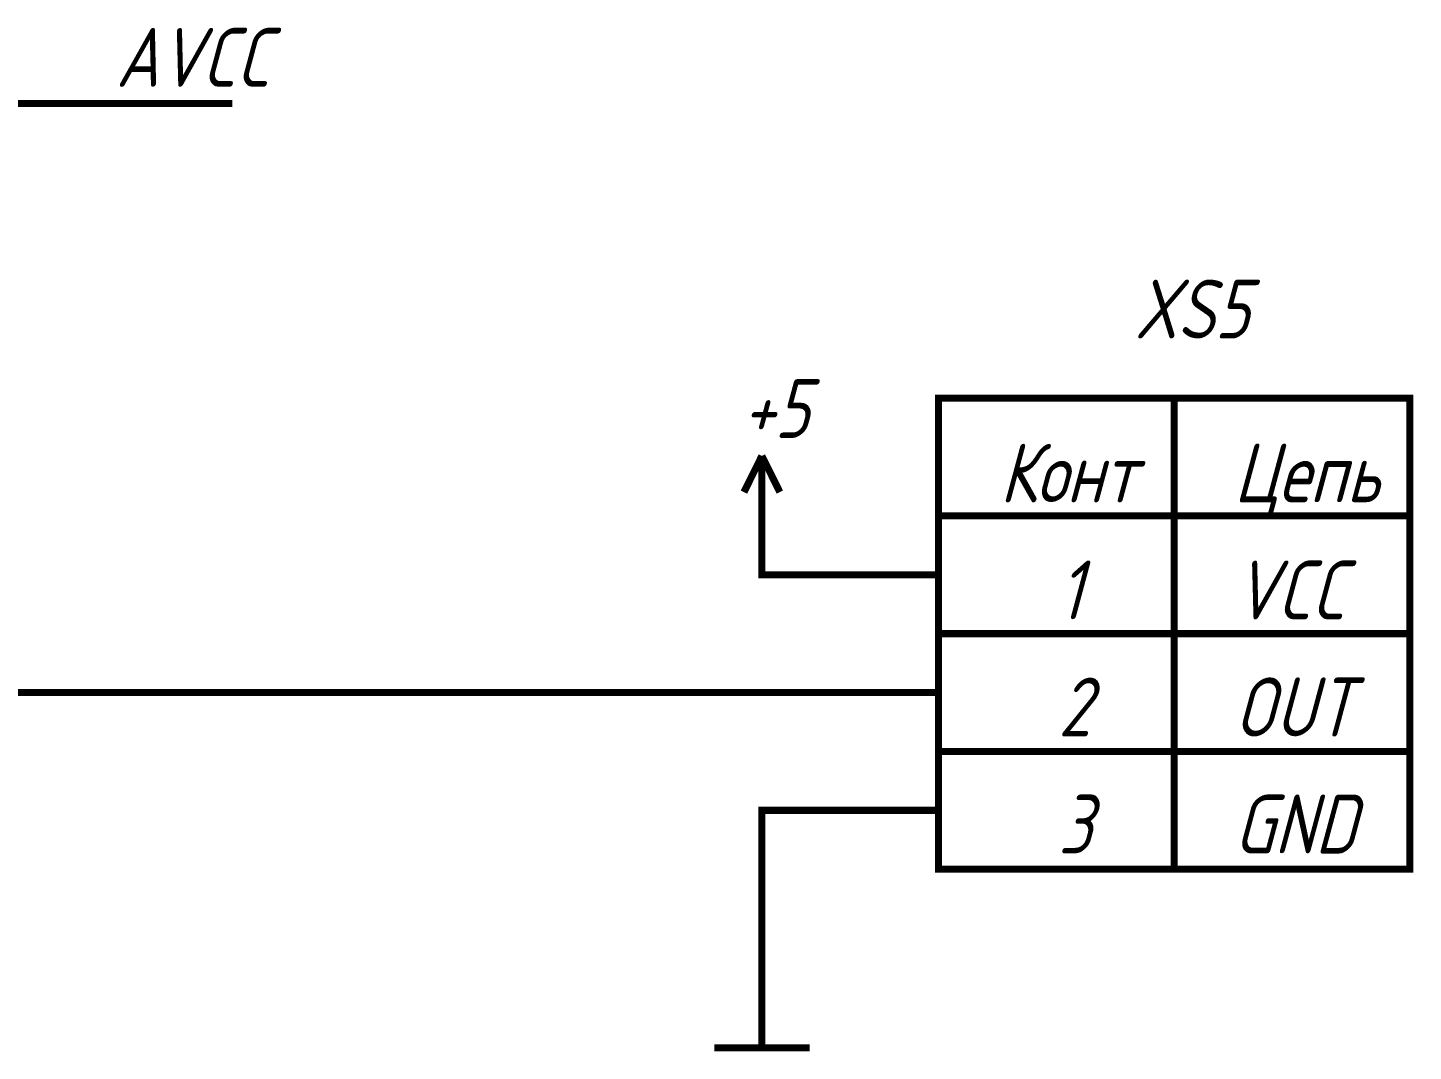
# Model space of a CAD drawing. Header units: millimetres. Extents: x 101 to 942, y 57 to 651.
# Drawn here: x 483.9 to 542.7, y 423.6 to 467 of the extents above; entities that cross this region are included whole.
import ezdxf

# ---------------------------------------------------------------- set-up
doc = ezdxf.new("R2010")
doc.units = ezdxf.units.MM
doc.header["$LTSCALE"] = 0.5
doc.layers.add('Sheet', color=255, linetype='Continuous')
doc.styles.add('GOST type A0', font='', dxfattribs={"oblique": 15, "height": 3.5})
doc.styles.get('GOST type A0').set_extended_font_data('GOST type A')

msp = doc.modelspace()

# ---------------------------------------------------------------- linework, layer by layer
at = {"layer": 'Sheet', "color": 7, "const_width": 0.3}
for points in [[(460.097, 463.795), (492.581, 463.795)], [(532.566, 451.291), (532.566, 431.284)], [(515.066, 448.836), (514.305, 447.299)], [(515.066, 448.836), (515.827, 447.299)], [(515.066, 446.289), (515.066, 448.836)], [(515.066, 446.289), (515.066, 443.788), (520.066, 443.788)], [(522.566, 446.289), (542.566, 446.289)], [(522.566, 443.788), (520.066, 443.788)], [(522.566, 441.287), (542.566, 441.287)], [(460.097, 438.786), (460.097, 438.786), (520.066, 438.786), (520.066, 438.786)], [(522.566, 438.786), (520.066, 438.786)], [(522.566, 436.285), (542.566, 436.285)], [(520.066, 433.784), (515.066, 433.784), (515.066, 428.783)], [(522.566, 433.784), (520.066, 433.784)], [(515.066, 428.783), (515.066, 423.703)], [(513.047, 423.703), (517.1, 423.703)]]:
    msp.add_lwpolyline(points, dxfattribs=at)
msp.add_lwpolyline([(522.566, 451.291), (542.566, 451.291), (542.566, 431.284), (522.566, 431.284), (522.566, 451.291)], close=True, dxfattribs=at)

# ---------------------------------------------------------------- texts
at = {"layer": 'Sheet', "color": 7, "style": 'GOST type A0', "oblique": 15}
for s, p in [('AVCC', (487.644, 464.51)), ('XS5', (530.874, 453.823)), ('+5', (514.228, 449.598)), ('Конт', (525.159, 446.864)), ('Цепь', (535.097, 446.864)), ('1', (527.644, 441.893)), ('VCC', (535.097, 441.893)), ('2', (527.644, 436.922)), ('OUT', (535.097, 436.922)), ('3', (527.644, 431.951)), ('GND', (535.097, 431.951))]:
    msp.add_text(s, height=2.5, dxfattribs=at).set_placement(p)

doc.saveas('drawing.dxf')
